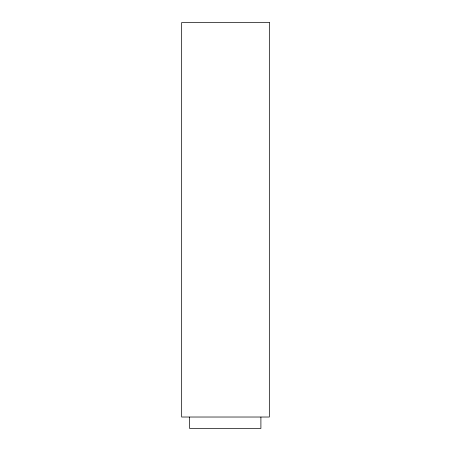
<?xml version="1.0" encoding="UTF-8"?>
<svg xmlns="http://www.w3.org/2000/svg" width="451" height="451" viewBox="0 0 451 451"><rect width="100%" height="100%" fill="white"/><g stroke="black" fill="none" stroke-linecap="round" stroke-linejoin="round"><path stroke-width="0.68" d="M260.904 417.175L260.904 428.45L189.606 428.45L189.606 417.175M269.337 22.55L181.663 22.55L181.663 417.023L269.337 417.023L269.337 22.55"/></g></svg>
